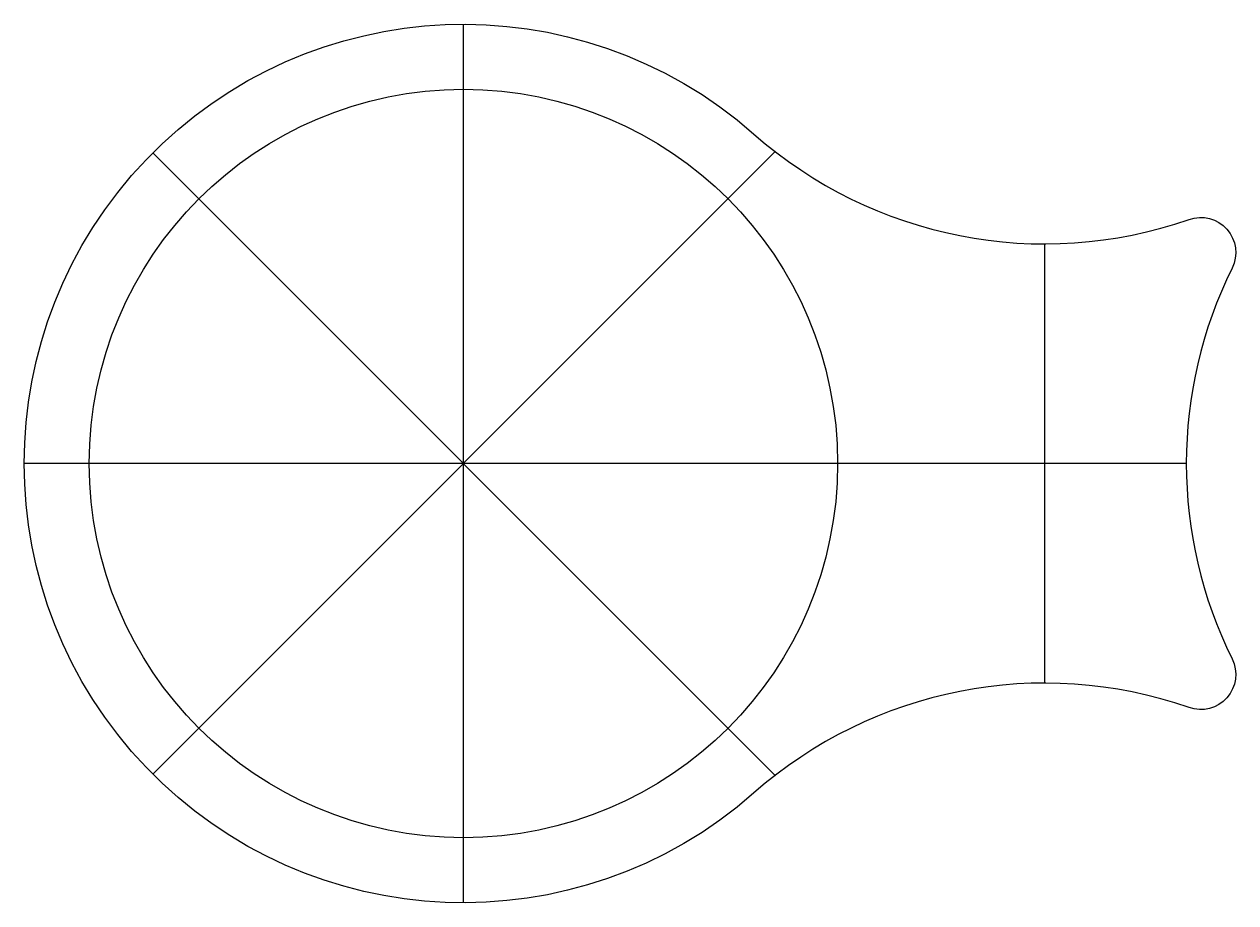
# Model space of a CAD drawing. Header units: millimetres. Extents: x -27 to 47.4, y -27 to 27.
import ezdxf

# ---------------------------------------------------------------- set-up
doc = ezdxf.new("R2010")
doc.units = ezdxf.units.MM
doc.header["$MEASUREMENT"] = 0
doc.layers.add('Cyan', color=4, linetype='Continuous')
doc.layers.add('Magenta', color=6, linetype='Continuous')

msp = doc.modelspace()

# ---------------------------------------------------------------- linework, layer by layer
msp.add_lwpolyline([(47.213, -12.042, -0.672078), (44.567, -15.042, 0.270887), (17.821, -20.288, -2.21525), (17.821, 20.212, 0.270887), (44.567, 14.967, -0.672078), (47.213, 11.967, 0.234537)], format="xyb", close=True)
at = {"layer": 'Cyan', "linetype": 'Continuous', "lineweight": 25}
for p, q in [((-0.038, -27.038), (-0.038, 26.962)), ((35.68, 13.462), (35.68, -13.538))]:
    msp.add_line(p, q, dxfattribs=at)
at = {"layer": 'Cyan', "linetype": 'Continuous'}
for p, q in [((19.13, 19.13), (-19.13, -19.13)), ((19.13, -19.205), (-19.13, 19.054)), ((44.398, -0.038), (-27.038, -0.038))]:
    msp.add_line(p, q, dxfattribs=at)
at = {"layer": 'Magenta', "linetype": 'Continuous', "lineweight": 25}
msp.add_circle((-0.038, -0.038), 23, dxfattribs=at)

doc.saveas('drawing.dxf')
